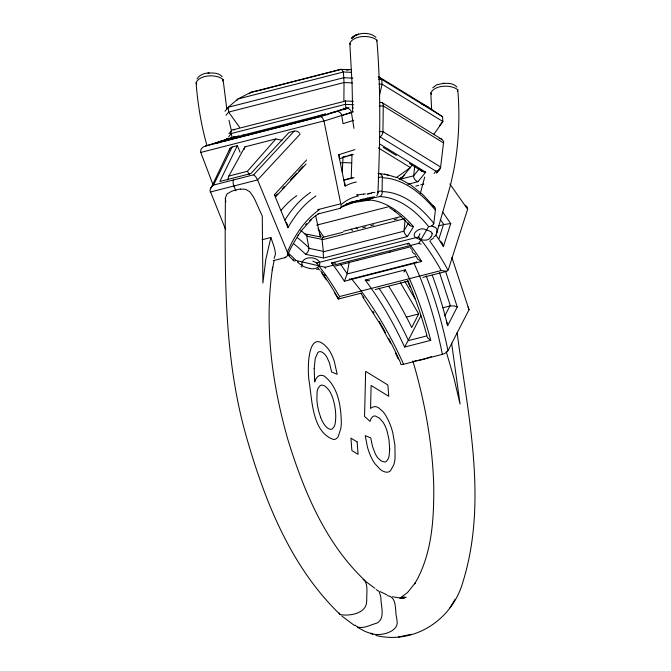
<?xml version="1.0" encoding="UTF-8"?>
<svg xmlns="http://www.w3.org/2000/svg" width="671" height="671" viewBox="0 0 671 671"><rect width="100%" height="100%" fill="white"/><g stroke="black" fill="none" stroke-linecap="round" stroke-linejoin="round"><path stroke-width="1.01" d="M225.406 198.364C224.76 276.821 224.206 356.494 245.259 432.77C263.787 498.62 289.973 566.232 340.205 614.594C349.281 616.272 366.072 613.747 366.651 601.845A56.565 44.009 -48.5 0 0 366.777 600.042C366.408 593.575 368.304 586.018 364.663 580.272C325.2 542.873 303.728 490.811 287.926 439.799C272.065 384.055 263.913 324.94 272.703 267.251L272.267 269.876L274.028 261.036M343.795 109.843L343.812 108.023M343.879 100.742L344.038 82.541L343.401 71.99L341.287 69.188L250.761 92.363L237.937 98.981L228.249 107.259L224.978 111.269M446.366 320.553L447.658 325.67L446.475 321.032M379.157 131.558L382.923 131.726L383.275 105.934L443.523 142.906L440.604 167.129L439.899 167.985M343.04 157.098L342.26 172.053M351.227 178.444L352.015 154.129M377.647 192.569A11.793 0.856 -8.2 0 1 377.949 192.661L377.949 192.728C379.987 141.891 381.136 90.904 376.867 40.143C370.887 34.892 353.709 34.825 349.809 43.288L352.074 83.632L352.627 111.403M376.867 40.143L376.666 41.141M206.978 145.641C201.149 125.1 197.693 103.921 196.1 82.634C199.983 74.204 217.169 74.171 223.066 79.497L226.84 109.272M223.066 79.497L222.554 81.04M414.728 165.821L413.705 175.81L399.74 179.383M431.629 109.709L430.824 92.984C434.707 84.546 451.893 84.521 457.79 89.847C460.029 116.972 458.83 144.408 453.588 171.139L450.484 185.221L436.813 232.72M457.79 89.847L457.287 91.39M345.414 100.843L345.817 109.524M405.108 220.038L404.009 230.69L408.379 223.242M356.368 182.026A215.861 88.27 81.2 0 0 346.848 185.23C343.988 187.721 345.85 183.435 344.24 182.235M349.197 262.034L347.159 273.768L340.516 264.148M424.684 177.102L420.39 193.34M379.551 95.03L382.093 84.219L381.724 79.396L379.023 77.492M338.226 298.813L338.318 298.461A201.921 70.925 72 0 0 320.704 270.874M377.899 193.391L376.8 195.655M227.628 180.004L228.811 176.062L244.907 146.874L275.89 138.939L282.021 140.298M270.841 237.651L265.842 259.249L262.889 283.045L262.269 216.096L254.997 199.908A60.038 51.742 35.9 0 0 252.866 196.041L250.291 192.418A11.885 10.241 35.9 0 0 249.537 191.612L245.594 189.289L240.495 189.096M448.312 269.767L467.67 209.1L467.284 207.171L465.338 205.183M438.977 238.666L443.456 224.626L438.389 225.926M435.924 235.085A215.861 101.539 79.5 0 1 441.325 243.221L443.397 246.525L450.736 223.535L442.726 212.145M419.971 233.709L418.637 236.922L316.779 262.99L312.803 261.086M243.917 149.608L244.907 146.874M273.24 260.658L284.873 257.681L285.2 256.934M404.621 347.05L408.043 340.709L426.764 335.919L427.729 337.941L430.74 340.365L404.621 347.05L402.86 343.258A199.547 89.26 70.1 0 0 367.909 283.665L365.259 280.092L405.326 269.834L407.121 273.625A199.547 74.598 81 0 1 429.675 336.397L430.74 340.365M451.851 257.337L469.029 309.708L468.056 306.915M446.651 271.302L441.183 270.539L339.56 296.548L338.377 298.872M287.725 254.779L291.097 247.532L298.67 234.506L298.142 235.32L302.311 229.591L311.352 219.736M344.374 281.25L347.117 273.978L416.154 256.305L417.614 259.123L421.656 261.464A198.071 81.694 75.6 0 0 408.832 243.212L331.541 262.99A198.071 81.694 75.6 0 1 344.374 281.25L421.656 261.464M225.666 229.599L209.914 190.329L229.801 148.786M210.694 187.846L213.529 185.07L232.158 146.999L237.358 145.666L240.075 152.25M237.358 145.666L219.828 181.497L250.811 173.563L289.008 132.447L294.208 131.113A4.697 4.051 35.9 0 1 299.593 133.277M375.861 635.454C414.561 644.839 452.405 619.551 462.906 581.992C488.111 500.675 467.721 414.745 457.136 332.699M400.394 282.659L418.696 313.953L411.726 327.532A223.401 99.761 70.2 0 0 388.861 286.483M420.918 315.747L408.329 340.264A204.185 91.181 70.2 0 0 378.939 288.136M444.772 315.932L449.889 305.968A4.68 3.867 27.2 0 1 450.417 305.867L454.217 305.959L457.261 306.966L447.658 325.67M469.029 309.708L447.985 350.715A205.46 74.288 82.6 0 0 426.127 275.865M408.807 243.246L407.683 244.798M405.301 269.876L404.504 271.193M339.207 158.188L339.467 156.637L338.696 154.791L345.053 186.161M306.647 159.95L274.372 194.699L287.943 227.637L289.822 224.466A219.778 113.441 78.3 0 1 315.966 195.932M433.231 223.779L433.902 222.646L435.395 210.224A213.831 98.712 84.7 0 0 387.872 178.251L382.294 177.63L382.109 190.858L378.083 191.478M433.885 223.309A4.932 4.177 -6.4 0 1 428.593 226.563L418.813 243.33L325.183 267.293L296.012 260.474A195.882 69.012 66.9 0 0 288.262 253.017M449.956 607.733L455.164 599.287M374.25 197.14L374.267 197.106A16.238 1.392 -14.3 0 1 373.613 197.635M197.039 78.876C199.48 74.766 204.479 72.971 209.067 72.996L207.935 73.08C212.749 72.837 218.788 72.686 222.193 76.687M404.445 174.519L402.675 177.094L399.329 179.191M412.455 164.722L402.675 177.094L400.662 177.605M433.751 134.485L442.877 121.526L442.508 116.704L428.626 107.385L378.377 76.544M430.774 237.215C428.4 241.065 423.401 240.495 419.727 239.287M274.112 258.444L275.412 254.359A14.284 12.304 35.9 0 0 275.378 253.277L274.833 249.797A56.54 48.723 35.9 0 0 273.919 246.324L270.883 237.509L262.042 239.773M306.102 163.984L275.504 196.947L275.655 195.882L274.405 194.724M236.62 100.591L237.937 98.981L343.401 71.99L351.587 72.351M226.001 115.286L228.618 112.082L344.038 82.541L352.267 82.902M249.537 93.856L250.761 92.363L256.381 91.097M226.035 139.92L227.352 138.301M233.953 130.224L234.615 129.419L345.632 101.002L353.441 101.346M225.347 140.835L227.293 138.452M228.593 136.859L231.16 133.546L345.557 104.265M233.131 138.016L234.38 136.498M439.597 125.536L442.877 121.526L382.093 84.219L379.006 84.076M413.713 175.685L419.157 169.025M434.036 173.512L435.924 171.197L380.021 136.884M228.954 133.714L231.57 130.551M439.84 169.025L436.469 173.051L439.354 169.604M228.811 176.062L247.406 171.306L275.89 138.939M213.529 185.07L253.63 174.804L294.208 131.113M300.08 134.183L257.589 179.929L210.191 192.057M276.1 195.395L277.475 193.911M282.281 188.736L284.336 186.521M290.518 179.87L296.699 173.219M298.754 171.004L302.881 166.567M433.5 238.054L430.463 240.26M432.694 87.826L436.804 84.756L443.774 83.338L442.634 83.43C447.456 83.179 453.487 83.045 456.901 87.037M351.73 38.088C357.878 32.233 369.536 31.68 375.928 37.308M362.977 198.993L360.26 200.453L346.781 203.892M396.2 177.698L410.426 167.599L378.343 147.905M356.486 201.132L360.159 200.872M373.403 197.677L368.975 199.22L360.444 200.822M340.549 69.549L259.752 90.333M340.776 69.44L351.587 69.641M400.176 598.163L402.994 596.813L400.067 598.213L407.649 592.401L415.357 582.722L414.678 583.829C431.973 554.716 433.994 519.539 433.76 486.483C432.602 443.942 424.852 401.744 412.891 360.964M342.009 206.542L349.499 203.271M431.319 356.645L426.63 358.314A44.965 17.295 -25.2 0 1 423.359 359.22L422.596 359.421A41.619 16.003 -25.2 0 1 418.62 360.327L414.938 360.746M357.073 200.855L367.205 198.205M341.631 207.004L353.877 202.34M213.084 184.902L200.83 152.602C199.723 149.558 202.684 146.697 205.469 146.043L234.271 136.918M238.993 135.768L213.948 143.711L317.249 117.274L347.083 107.981M325.343 114.07L311.52 118.457L228.886 139.602L242.709 135.215L325.343 114.07L327.238 114.825M205.469 146.043L320.394 116.628L348.962 107.561M317.593 209.696L340.776 203.766L323.984 121.082L351.419 112.384L353.961 128.346M330.61 113.03L336.305 111.579A4.68 4.261 72.4 0 1 341.749 115.563L353.432 111.856M353.734 120.294L343.032 123.69L341.749 115.563M338.67 154.749L354.909 149.599M339.534 158.7L353.156 154.372L348.064 155.622M401.635 598.062L404.571 597.173L400.99 598.247M316.586 269.566L318.004 269.18M335.5 266.026L357.685 260.323M236.989 136.398L231.176 137.891A4.689 4.269 79.6 0 0 229.079 139.232M340.281 109.96L346.093 108.476A4.689 4.269 79.6 0 1 351.419 112.384M227.318 139.467L221.615 140.927A4.68 4.261 72.4 0 0 219.165 142.789M200.772 152.443L323.942 120.914L322.424 117.693L320.436 116.62M343.007 156.913L346.043 156.133M340.885 163.045L342.881 162.533L351.772 162.927M343.661 180.172L352.334 178.092M407.817 184.307L417.932 181.715L425.708 172.204L379.702 143.963M349.591 202.533L379.769 196.569A195.882 90.627 84.9 0 1 428.593 226.546M415.743 186.102L418.779 185.33M420.801 184.81L423.837 184.039M345.498 204.504L352.501 202.709L369.973 199.975A196.016 90.686 84.9 0 1 413.512 226.697L407.523 236.486L323.565 257.983L305.599 254.317A196.016 69.063 66.9 0 0 293.915 243.917M317.769 214.041L339.903 208.379A197.291 80.654 81.4 0 1 359.513 200.637M316.695 225.137L388.45 206.777M343.451 231.252L401.308 216.448M362.709 227.746L365.754 226.966M370.82 225.666L373.864 224.886M394.145 219.702L397.182 218.922M404.395 218.738L322.072 239.807L323.338 251.34L308.895 248.295M323.347 251.81L404.001 231.168A4.949 3.187 57.1 0 0 407.532 236.402M389.583 252.162L410.526 246.819M357.24 260.44L390.027 252.044M416.783 261.698A4.638 1.787 -25.2 0 1 413.873 262.94L351.587 278.859L359.757 289.151A200.864 91.986 68.2 0 1 402.776 362.474L403.598 364.278L442.365 354.355A4.965 1.912 -25.2 0 0 447.918 350.732M361.25 293.152L338.218 299.048L334.41 292.59M375.257 289.562L408.916 280.948M422.831 277.391L446.735 271.277L448.052 270.379A201.812 94.93 79.5 0 0 429.792 241.082M418.696 313.953L406.685 317.022A4.68 3.867 27.2 0 0 406.274 317.148M442.877 307.763L449.889 305.968M322.474 237.417L342.78 232.275M256.943 90.971L259.191 90.459M401.526 598.264L406.14 597.291L401.032 598.037L404.395 597.861L399.102 597.853L392.543 596.72M398.314 637.005L411.382 634.263M335.693 263.233L331.541 262.99M370.635 197.475L372.472 197.14A5.016 0.436 -13.7 0 1 374.267 196.98L374.275 197.056M363.69 194.062L361.904 194.322A10.224 0.654 -8.1 0 1 360.545 194.456M378.092 177.547L382.235 176.943M357.559 194.875L360.419 194.523M371.751 192.787L372.539 192.694M450.736 223.535L443.85 224.542L440.285 219.467M387.36 595.689C397.517 596.687 394.665 611.356 396.787 618.469A56.565 49.83 -71.8 0 1 396.93 620.44C399.975 632.409 377.882 637.265 370.761 633.08M346.236 70.036L348.274 70.128M352.929 78.13L343.669 77.719L228.249 107.259L228.618 112.082L239.664 127.415M378.637 79.262L381.724 79.396L442.508 116.704M345.565 104.408L353.718 104.768M379.199 105.892L383.275 106.068M378.176 173.512L382.948 174.049A218.62 100.725 84.5 0 1 389.029 175.45M339.903 208.379L341.178 207.406L341.002 204.672A201.812 82.533 81.2 0 1 358.406 195.991M367.641 280.654L365.318 280.109M307.251 234.254L320.906 237.056M306.161 234.85L307.352 235.085M376.188 589.549L379.107 591.486L380.65 596.318A56.549 47.398 -58.5 0 1 380.927 598.155C380.776 606.106 385.699 618.394 376.792 623.191C370.207 624.709 360.562 630.899 354.925 625.045M322.063 239.362L306.764 236.226L308.853 247.758A200.746 71.025 67.1 0 0 297.404 237.668M384.701 174.015L397.098 177.605M316.712 262.973L325.67 274.909A197.232 68.996 71.9 0 1 339.56 296.548M363.045 579.476L374.904 588.299M372.791 634.28L365.116 631.436L357.618 627.419M417.303 238.465C408.513 234.959 420.373 225.75 425.867 229.876A16.238 10.04 3.6 0 1 429.088 230.883L430.723 231.688M386.899 594.808L380.272 591.671M431.696 225.783L432.787 226.295M253.63 174.804L255.659 176.624L257.505 179.719L287.347 252.111A205.46 106.052 78.3 0 1 319.396 209.679M397.937 177.916L410.258 184.626M421.64 103.938L428.626 107.385M441.719 139.241L382.017 102.596M382.923 131.591L440.621 167.004M383.309 147.452L396.36 155.462M409.411 163.472L422.151 171.348M301.094 266.429L302.076 267.041M440.503 241.166L442.332 243.254L443.388 246.458M354.322 625.397L341.866 616.045M389.549 207.658L395.026 211.382M355.991 227.922L357.635 229.046M410.946 185.104L422.998 194.8L434.431 207.129M394.347 210.912L399.782 215.316L409.679 225.28M287.414 254.41L293.588 260.566M340.205 614.594L339.098 612.908M286.19 222.327L287.44 224.508L287.943 227.57M243.279 134.552L243.967 135.282M350.48 44.529L349.809 43.288M431.47 94.234L430.824 92.984M196.746 83.883L196.1 82.634M317.844 267.796L319.513 270.044M410.652 248.035L411.214 248.815M449.872 183.988L467.628 209.251M351.218 229.088L352.401 230.774M318.004 228.694L323.799 236.938M319.681 234.104L321.208 236.284M411.768 249.604L412.321 250.4M412.103 251.29L413.722 253.621M362.776 297.018L379.92 323.749L390.48 343.032M322.281 273.919L326.358 279.866M414.535 253.63L415.634 255.274M247.406 171.306L249.453 174.661M404.949 281.627L414.913 298.662M395.445 353.021L398.264 359.002M413.89 262.915L418.754 274.053A200.864 72.376 82.7 0 1 441.979 352.434L442.365 354.355M407.331 280.553L410.09 287.029M235.856 190.774L233.894 185.993A4.68 1.929 75.6 0 1 233.575 179.937M320.663 417.37L319.044 412.363A28.165 11.617 75.6 0 1 316.897 400.319L317.081 391.839A19.358 7.985 75.6 0 1 318.255 387.989L320.134 385.691A18.796 7.75 75.6 0 1 322.474 385.146L324.286 385.766A24.5 10.107 75.6 0 1 325.779 386.748L328.589 389.708A17.396 7.171 75.6 0 1 330.686 393.156L331.08 393.952A19.174 7.909 75.6 0 1 332.195 396.553A18.654 7.691 75.6 0 1 333.177 399.362C335.416 407.339 336.574 415.903 335.064 424.122A19.702 8.127 75.6 0 1 334.183 426.597L332.355 428.853A16.85 6.953 75.6 0 1 330.467 429.323L328.723 428.769A19.602 8.086 75.6 0 1 323.154 422.722A19.056 7.859 75.6 0 1 320.663 417.37M445.569 271.319L457.261 306.966M439.547 272.736L450.417 305.867M446.223 351.663L453.814 377.58L460.071 404.068L451.617 343.04M301.933 264.651L301.833 263.426A16.238 9.587 7.8 0 1 302.571 261.455C305.825 255.726 318.691 256.985 319.866 263.401A15.743 9.629 3.1 0 1 319.388 264.928C318.046 268.87 312.912 269.465 309.306 268.308A18.478 10.736 7.3 0 1 305.775 267.343L303.82 266.572A5.016 2.961 7.1 0 1 301.883 264.651M231.193 133.68L232.451 138.754M228.979 120.252L231.52 131.206M320.302 236.972L315.705 215.911M225.833 201.971L225.406 198.784A11.885 10.241 35.9 0 1 225.422 197.786L227.016 193.927L231.629 191.269A46.676 40.226 35.9 0 1 234.808 190.287L236.343 189.885A43.137 37.173 35.9 0 1 240.486 189.079M352.426 201.644L352.527 202.407M346.437 107.696L346.504 108.358M432.099 233.743L431.906 235.093A18.478 11.264 3.1 0 1 430.723 237.207M231.025 133.529A4.856 3.405 63.5 0 1 234.615 129.562M439.153 138.461A4.856 4.521 -14.7 0 1 443.699 142.906M379.719 102.646A4.856 2.994 -77 0 1 383.393 105.892M440.696 167.146A4.974 4.638 -14.7 0 1 435.924 171.105M382.982 131.717A4.974 3.07 -77 0 1 380.012 136.783M417.916 181.573A4.856 3.405 63.5 0 1 413.562 175.76M425.691 172.053A4.856 4.521 -14.7 0 1 420.918 170.14M304.986 233.877A4.94 2.491 -65.7 0 1 306.706 235.722A214.477 75.882 67.1 0 0 300.608 230.17M322.046 239.304A4.882 0.579 89.6 0 1 322.348 237.593M322.676 237.651A4.882 0.579 89.6 0 1 322.759 237.937M432.996 205.938A4.873 4.345 -13.1 0 1 435.563 209.604M378.209 173.638A4.873 3.187 85.6 0 1 382.386 176.867M309.012 248.228A4.882 2.441 -65.3 0 1 305.607 254.242M323.573 257.899A4.949 0.596 89.8 0 1 323.33 251.759M296.02 260.348A4.932 2.382 -63.9 0 1 293.093 259.425M288.463 254.586A200.562 70.958 67.1 0 1 289.637 255.726M325.452 268.358A4.865 0.671 -88.8 0 1 325.2 267.192M421.086 244.043A4.865 3.053 55.7 0 1 418.838 243.221M382.143 191.604A200.562 92.59 84.7 0 1 433.776 223.3M382.235 191.596A4.932 3.238 84.9 0 1 379.752 196.477M413.504 226.496A4.882 3.959 -5.7 0 1 408.564 223.133M369.939 199.841A4.882 3.187 87.1 0 1 367.649 199.623M229.356 150.505A4.697 4.051 35.9 0 1 232.158 147.008M281.199 210.258A223.401 109.709 77.6 0 1 296.8 195.655M287.28 252.137A4.965 4.278 35.9 0 1 284.89 257.714M305.548 224.751A200.864 104.148 78.4 0 1 306.697 223.56M309.616 220.734A200.864 104.148 78.4 0 1 319.513 213.177M284.881 220.063A224.382 115.345 78.3 0 1 310.556 192.376M368.06 193.617A21.732 4.11 -13.2 0 1 371.298 193.105M371.533 193.34A19.358 1.677 -8.3 0 1 367.029 194.154M372.833 192.552A13.009 2.114 -12.1 0 1 374.871 192.376M377.588 191.814A9.922 1.342 -10.8 0 1 377.521 192.577M378.083 192.728A20.86 1.392 -13.5 0 1 378.058 192.762M356.402 195.018A8.815 0.604 -5.2 0 1 357.433 194.875M365.368 193.885A22.235 2.751 -8 0 1 363.757 194.137M367.339 198.113A18.478 1.803 -14 0 1 370.878 197.366M356.578 201.115A15.743 1.048 -10.4 0 1 357.257 200.83M436.896 232.728A21.732 12.061 -1.4 0 1 435.974 234.741A19.358 11.977 18.3 0 1 434.749 236.46M437.014 230.849A13.009 7.247 0.8 0 1 436.922 232.225M434.791 226.915A9.922 5.519 3.2 0 1 437.115 230.849M432.728 226.328A11.793 6.525 8.6 0 1 434.171 227.184M434.288 236.628A22.235 13.948 21 0 1 433.768 237.081M430.765 231.663A5.016 3.061 4 0 1 432.116 233.743M419.635 239.287A15.743 9.168 7.5 0 1 417.278 238.49M301.833 265.171A9.922 5.511 3.3 0 1 297.941 262.059M297.739 262.084A11.793 7.188 0.4 0 1 297.589 261.48M233.072 138.058A4.68 4.261 72.4 0 1 234.464 136.892M352.099 107.31A4.68 4.261 72.4 0 1 353.416 107.972M217.236 143.359A4.68 4.261 72.4 0 1 219.66 141.539M344.173 180.138A220.566 90.224 81.1 0 1 354.045 177.689M418.629 236.93A197.291 93.068 79.6 0 1 441.183 270.539M325.67 274.909A4.68 2.885 -35.1 0 1 322.097 272.845M408.564 282.206A204.185 76.519 80.9 0 1 426.915 335.508M403.581 364.294A4.965 1.912 -25.2 0 1 400.654 362.826M361.015 293.521A205.46 93.89 68.4 0 1 364.009 297.748M373.084 311.419A205.46 93.89 68.4 0 1 374.041 312.938M379.199 321.434A205.46 93.89 68.4 0 1 385.548 332.615M388.626 338.335A205.46 93.89 68.4 0 1 400.193 361.979M351.512 279.002A4.638 1.87 -25.9 0 1 349.197 279.027M404.504 271.126A5.922 0.721 -67.3 0 1 403.925 271.965M369.478 280.73A5.922 4.001 21.1 0 1 367.716 280.503M432.233 275.169A219.778 79.463 82.6 0 1 446.358 320.562M314.179 368.622L314.691 381.95C315.571 378.93 317.542 375.248 321.157 375.282A28.937 11.935 75.6 0 1 324.236 376.087C338.335 386.739 341.128 406.743 341.304 423.359A37.576 15.5 75.6 0 1 340.784 428.71L338.201 436.595A28.006 11.55 75.6 0 1 336.196 438.7A28.87 11.91 75.6 0 1 333.781 439.547C312.611 432.778 312.082 401.006 309.398 382.915C306.873 371.231 307.184 323.305 328.471 349.214A25.154 10.375 75.6 0 1 331.667 354.741A25.07 10.342 75.6 0 1 334.301 361.384L337.169 374.301L331.625 371.977L329.503 363.028L326.953 357.333A15.769 6.5 75.6 0 0 324.663 354.179L323.028 352.736A20.44 8.429 75.6 0 0 321.929 352.09A18.436 7.599 75.6 0 0 317.895 352.46L315.227 358.406L314.179 368.622M389.708 449.142L389.121 455.81A21.749 8.975 75.6 0 1 387.972 459.207L386.681 461.019A18.998 7.834 75.6 0 1 384.701 462.009L381.237 461.019L377.823 457.882A17.396 7.18 75.6 0 1 375.206 453.646L372.464 446.249L370.769 437.937L365.225 435.605L367.448 447.054A28.107 11.592 75.6 0 0 370.115 454.804A29.516 12.17 75.6 0 0 371.197 457.228A28.291 11.667 75.6 0 0 374.821 463.577L380.415 469.557A44.437 18.327 75.6 0 0 382.889 471.134L385.515 472.116L387.846 472.149A29.205 12.044 75.6 0 0 390.514 470.732L393.793 464.768A35.479 14.636 75.6 0 0 395.068 458.15L394.917 445.183L392.736 432.552A29.994 12.372 75.6 0 0 390.43 425.263L389.885 423.854A33.013 13.613 75.6 0 0 388.106 419.836L386.236 416.314A27.561 11.365 75.6 0 0 382.931 411.591L378.662 407.834A28.769 11.868 75.6 0 0 374.904 406.601L372.43 407.163L370.568 408.471L371.113 385.456L388.761 396.284L387.888 385.003L365.645 371.348L364.554 416.372L370.031 421.354A22.101 9.117 75.6 0 1 372.95 416.548A18.964 7.826 75.6 0 1 375.466 416.045L379.551 418.243L383.091 422.344A18.109 7.473 75.6 0 1 385.255 426.311A19.174 7.909 75.6 0 1 387.05 431.017L388.979 439.589L389.708 449.142M352.694 37.173L351.554 38.499L354.707 35.722L352.694 37.173M355.907 35.035L354.162 35.999L358.624 34.129L355.907 35.035M357.131 441.921L350.933 438.121L351.889 450.535L358.079 454.342L357.131 441.921"/></g></svg>
